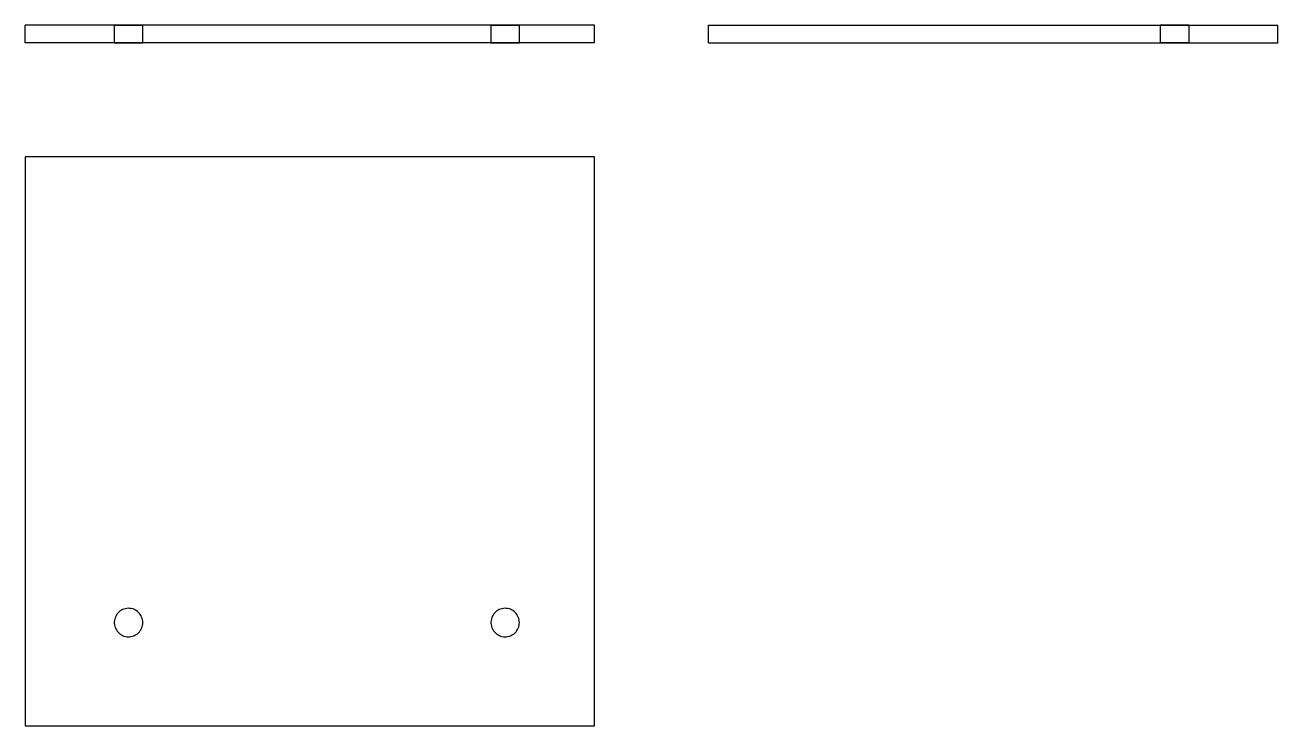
# Model space of a CAD drawing. Extents: x 0 to 3.3, y 0 to 1.85.
import ezdxf

# ---------------------------------------------------------------- set-up
doc = ezdxf.new("R2010")
doc.units = 0
doc.linetypes.add('HIDDEN', pattern=[0.075, 0.050025, -0.024975])
for name, color, linetype in [('FRONT', 7, 'CONTINUOUS'), ('FRONT_HID', 7, 'HIDDEN'), ('LEFT', 7, 'CONTINUOUS'), ('LEFT_HID', 7, 'HIDDEN'), ('TOP', 7, 'CONTINUOUS')]:
    doc.layers.add(name, color=color, linetype=linetype)

msp = doc.modelspace()

# ---------------------------------------------------------------- linework, layer by layer
at = {"layer": 'FRONT'}
for p, q in [((1.5, 1.846875), (0, 1.846875)), ((0, 1.8), (0, 1.846875)), ((1.5, 1.8), (1.5, 1.846875)), ((1.5, 1.8), (0, 1.8))]:
    msp.add_line(p, q, dxfattribs=at)
at = {"layer": 'FRONT_HID', "linetype": 'HIDDEN'}
for p, q in [((0.309969, 1.846875), (0.234969, 1.846875)), ((0.234969, 1.846875), (0.309969, 1.846875)), ((0.234969, 1.846875), (0.234969, 1.8)), ((0.309969, 1.8), (0.309969, 1.846875)), ((1.302035, 1.846875), (1.227035, 1.846875)), ((1.227035, 1.846875), (1.302035, 1.846875)), ((1.227035, 1.846875), (1.227035, 1.8)), ((1.302035, 1.8), (1.302035, 1.846875)), ((0.309969, 1.8), (0.234969, 1.8)), ((0.234969, 1.8), (0.309969, 1.8)), ((1.302035, 1.8), (1.227035, 1.8)), ((1.227035, 1.8), (1.302035, 1.8))]:
    msp.add_line(p, q, dxfattribs=at)
at = {"layer": 'LEFT'}
for p, q in [((1.8, 1.8), (1.8, 1.846875)), ((1.8, 1.846875), (3.3, 1.846875)), ((3.3, 1.8), (3.3, 1.846875)), ((1.8, 1.8), (3.3, 1.8))]:
    msp.add_line(p, q, dxfattribs=at)
at = {"layer": 'LEFT_HID', "linetype": 'HIDDEN'}
for p, q in [((3.027531, 1.846875), (2.990031, 1.846875)), ((2.990031, 1.846875), (3.065031, 1.846875)), ((3.027531, 1.846875), (2.990031, 1.846875)), ((2.990031, 1.846875), (3.065031, 1.846875)), ((2.990031, 1.846875), (2.990031, 1.8)), ((2.990031, 1.846875), (2.990031, 1.8)), ((3.065031, 1.846875), (3.027531, 1.846875)), ((3.065031, 1.846875), (3.027531, 1.846875)), ((3.065031, 1.846875), (3.065031, 1.8)), ((3.065031, 1.846875), (3.065031, 1.8)), ((3.027531, 1.8), (2.990031, 1.8)), ((2.990031, 1.8), (3.065031, 1.8)), ((3.027531, 1.8), (2.990031, 1.8)), ((2.990031, 1.8), (3.065031, 1.8)), ((3.065031, 1.8), (3.027531, 1.8)), ((3.065031, 1.8), (3.027531, 1.8))]:
    msp.add_line(p, q, dxfattribs=at)
at = {"layer": 'TOP'}
for p, q in [((1.5, 1.5), (0, 1.5)), ((0, 1.5), (0, 0)), ((1.5, 0), (1.5, 1.5)), ((0.24498, 0.297976), (0.242577, 0.295112)), ((0.247656, 0.300586), (0.24498, 0.297976)), ((0.250579, 0.302917), (0.247656, 0.300586)), ((0.253719, 0.304945), (0.250579, 0.302917)), ((0.257046, 0.306651), (0.253719, 0.304945)), ((0.260526, 0.308017), (0.257046, 0.306651)), ((0.264125, 0.309029), (0.260526, 0.308017)), ((0.267807, 0.309678), (0.264125, 0.309029)), ((0.271534, 0.309958), (0.267807, 0.309678)), ((0.275272, 0.309865), (0.271534, 0.309958)), ((0.278981, 0.3094), (0.275272, 0.309865)), ((0.282626, 0.308568), (0.278981, 0.3094)), ((0.28617, 0.307377), (0.282626, 0.308568)), ((0.289577, 0.30584), (0.28617, 0.307377)), ((0.292815, 0.30397), (0.289577, 0.30584)), ((0.29585, 0.301788), (0.292815, 0.30397)), ((0.298653, 0.299314), (0.29585, 0.301788)), ((0.301196, 0.296574), (0.298653, 0.299314)), ((1.237046, 0.297976), (1.234643, 0.295112)), ((1.239722, 0.300586), (1.237046, 0.297976)), ((1.242645, 0.302917), (1.239722, 0.300586)), ((1.245785, 0.304945), (1.242645, 0.302917)), ((1.249112, 0.306651), (1.245785, 0.304945)), ((1.252592, 0.308017), (1.249112, 0.306651)), ((1.256191, 0.309029), (1.252592, 0.308017)), ((1.259872, 0.309678), (1.256191, 0.309029)), ((1.2636, 0.309958), (1.259872, 0.309678)), ((1.267338, 0.309865), (1.2636, 0.309958)), ((1.271047, 0.3094), (1.267338, 0.309865)), ((1.274692, 0.308568), (1.271047, 0.3094)), ((1.278236, 0.307377), (1.274692, 0.308568)), ((1.281643, 0.30584), (1.278236, 0.307377)), ((1.284881, 0.30397), (1.281643, 0.30584)), ((1.287916, 0.301788), (1.284881, 0.30397)), ((1.290719, 0.299314), (1.287916, 0.301788)), ((1.293262, 0.296574), (1.290719, 0.299314)), ((0.235388, 0.278058), (0.235016, 0.274339)), ((0.235016, 0.274339), (0.235016, 0.2706)), ((0.235016, 0.2706), (0.235388, 0.26688)), ((0.236129, 0.281723), (0.235388, 0.278058)), ((0.235388, 0.26688), (0.236129, 0.263216)), ((0.237231, 0.285295), (0.236129, 0.281723)), ((0.238683, 0.28874), (0.237231, 0.285295)), ((0.240471, 0.292023), (0.238683, 0.28874)), ((0.242577, 0.295112), (0.240471, 0.292023)), ((0.303453, 0.293594), (0.301196, 0.296574)), ((0.305403, 0.290404), (0.303453, 0.293594)), ((0.307025, 0.287036), (0.305403, 0.290404)), ((0.308303, 0.283523), (0.307025, 0.287036)), ((0.309226, 0.2799), (0.308303, 0.283523)), ((0.308303, 0.261416), (0.309226, 0.265039)), ((0.309783, 0.276203), (0.309226, 0.2799)), ((0.309226, 0.265039), (0.309783, 0.268736)), ((0.309969, 0.272469), (0.309783, 0.276203)), ((0.309783, 0.268736), (0.309969, 0.272469)), ((1.227454, 0.278058), (1.227082, 0.274339)), ((1.227082, 0.274339), (1.227082, 0.2706)), ((1.227082, 0.2706), (1.227454, 0.26688)), ((1.228195, 0.281723), (1.227454, 0.278058)), ((1.227454, 0.26688), (1.228195, 0.263216)), ((1.229297, 0.285295), (1.228195, 0.281723)), ((1.230749, 0.28874), (1.229297, 0.285295)), ((1.232537, 0.292023), (1.230749, 0.28874)), ((1.234643, 0.295112), (1.232537, 0.292023)), ((1.295519, 0.293594), (1.293262, 0.296574)), ((1.297469, 0.290404), (1.295519, 0.293594)), ((1.299091, 0.287036), (1.297469, 0.290404)), ((1.300369, 0.283523), (1.299091, 0.287036)), ((1.301292, 0.2799), (1.300369, 0.283523)), ((1.300369, 0.261416), (1.301292, 0.265039)), ((1.301849, 0.276203), (1.301292, 0.2799)), ((1.301292, 0.265039), (1.301849, 0.268736)), ((1.302035, 0.272469), (1.301849, 0.276203)), ((1.301849, 0.268736), (1.302035, 0.272469)), ((0.236129, 0.263216), (0.237231, 0.259644)), ((0.237231, 0.259644), (0.238683, 0.256199)), ((0.238683, 0.256199), (0.240471, 0.252916)), ((0.240471, 0.252916), (0.242577, 0.249827)), ((0.242577, 0.249827), (0.24498, 0.246963)), ((0.24498, 0.246963), (0.247656, 0.244353)), ((0.247656, 0.244353), (0.250579, 0.242022)), ((0.250579, 0.242022), (0.253719, 0.239993)), ((0.253719, 0.239993), (0.257046, 0.238288)), ((0.257046, 0.238288), (0.260526, 0.236922)), ((0.260526, 0.236922), (0.264125, 0.23591)), ((0.264125, 0.23591), (0.267807, 0.23526)), ((0.267807, 0.23526), (0.271534, 0.234981)), ((0.271534, 0.234981), (0.275272, 0.235074)), ((0.275272, 0.235074), (0.278981, 0.235539)), ((0.278981, 0.235539), (0.282626, 0.236371)), ((0.282626, 0.236371), (0.28617, 0.237562)), ((0.28617, 0.237562), (0.289577, 0.239099)), ((0.289577, 0.239099), (0.292815, 0.240968)), ((0.292815, 0.240968), (0.29585, 0.243151)), ((0.29585, 0.243151), (0.298653, 0.245624)), ((0.298653, 0.245624), (0.301196, 0.248365)), ((0.301196, 0.248365), (0.303453, 0.251345)), ((0.303453, 0.251345), (0.305403, 0.254535)), ((0.305403, 0.254535), (0.307025, 0.257903)), ((0.307025, 0.257903), (0.308303, 0.261416)), ((1.228195, 0.263216), (1.229297, 0.259644)), ((1.229297, 0.259644), (1.230749, 0.256199)), ((1.230749, 0.256199), (1.232537, 0.252916)), ((1.232537, 0.252916), (1.234643, 0.249827)), ((1.234643, 0.249827), (1.237046, 0.246963)), ((1.237046, 0.246963), (1.239722, 0.244353)), ((1.239722, 0.244353), (1.242645, 0.242022)), ((1.242645, 0.242022), (1.245785, 0.239993)), ((1.245785, 0.239993), (1.249112, 0.238288)), ((1.249112, 0.238288), (1.252592, 0.236922)), ((1.252592, 0.236922), (1.256191, 0.23591)), ((1.256191, 0.23591), (1.259872, 0.23526)), ((1.259872, 0.23526), (1.2636, 0.234981)), ((1.2636, 0.234981), (1.267338, 0.235074)), ((1.267338, 0.235074), (1.271047, 0.235539)), ((1.271047, 0.235539), (1.274692, 0.236371)), ((1.274692, 0.236371), (1.278236, 0.237562)), ((1.278236, 0.237562), (1.281643, 0.239099)), ((1.281643, 0.239099), (1.284881, 0.240968)), ((1.284881, 0.240968), (1.287916, 0.243151)), ((1.287916, 0.243151), (1.290719, 0.245624)), ((1.290719, 0.245624), (1.293262, 0.248365)), ((1.293262, 0.248365), (1.295519, 0.251345)), ((1.295519, 0.251345), (1.297469, 0.254535)), ((1.297469, 0.254535), (1.299091, 0.257903)), ((1.299091, 0.257903), (1.300369, 0.261416)), ((0, 0), (1.5, 0))]:
    msp.add_line(p, q, dxfattribs=at)

doc.saveas('drawing.dxf')
